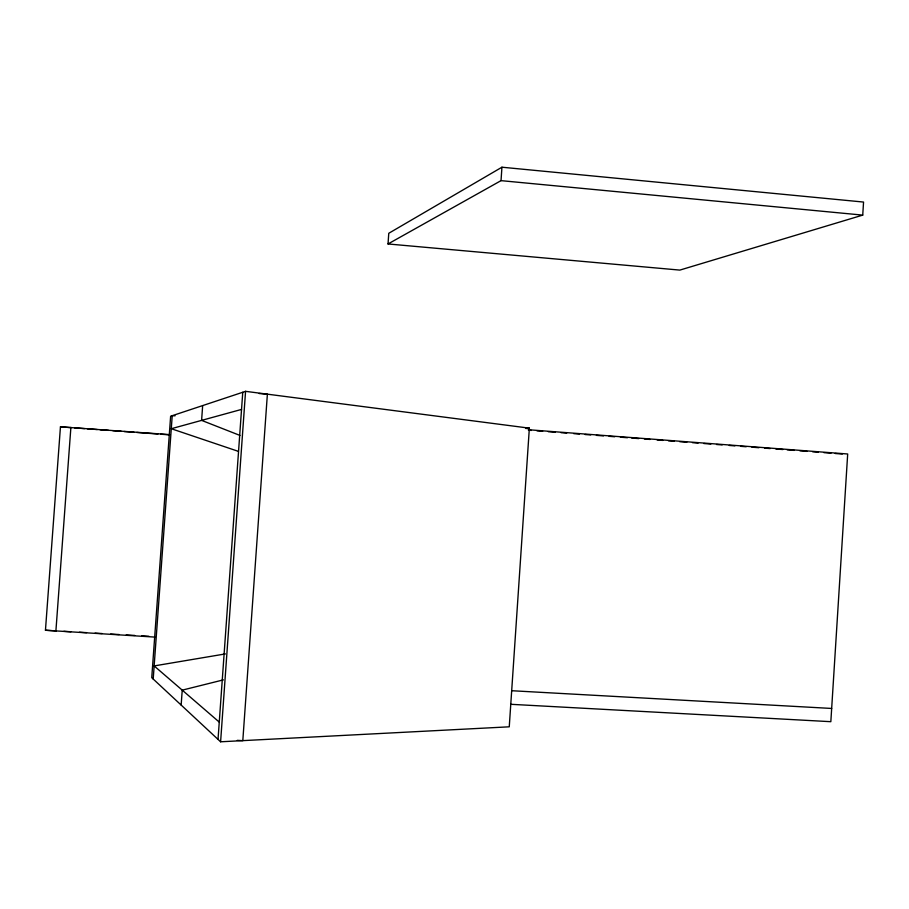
<?xml version="1.0" encoding="UTF-8"?>
<svg xmlns="http://www.w3.org/2000/svg" width="909" height="909" viewBox="0 0 909 909"><rect width="100%" height="100%" fill="white"/><g stroke="black" fill="none" stroke-linecap="round" stroke-linejoin="round"><path stroke-width="1.36" d="M862.732 215.115L863.55 202.059L501.938 167.211L388.768 233.283L388.029 243.964L679.83 270.098L862.732 215.115L501.029 180.641L388.029 243.964M501.029 180.641L501.938 167.211M529.356 428.162L509.256 726.814L220.603 741.789L151.746 677.682L170.631 416.22L245.566 391.336L529.356 428.162L525.845 428.537M218.024 739.392L242.76 392.268M220.603 741.789L245.566 391.336M153.201 679.034L172.221 415.697L175.062 415.811M202.662 405.584L201.605 420.378L239.942 435.422M181.152 705.066L182.232 690.147L223.432 679.864M154.78 637.084L45.45 630.255L60.449 426.844L169.892 434.638M55.869 631.346L70.891 427.355M241.544 409.414L171.278 428.718L238.306 451.341M225.398 653.912L154.155 665.922L219.251 722.087M237.294 740.358L242.805 740.642L267.382 394.165L259.179 393.529M511.824 690.726L831.667 708.452M510.915 704.305L830.837 721.689L847.688 453.989L528.163 429.718M45.45 630.255L55.369 630.835M63.869 631.323L70.959 631.744M79.458 632.232L86.548 632.641M95.047 633.141L102.126 633.55M110.637 634.039L119.136 634.539M126.226 634.948L134.725 635.436M141.804 635.846L148.894 636.266M60.449 426.844L70.459 427.582M74.686 427.889L84.56 428.616M87.389 428.821L97.263 429.548M100.081 429.764L108.546 430.377M112.784 430.696L121.249 431.309M124.067 431.525L133.953 432.252M136.77 432.457L157.939 434.013M160.757 434.218L169.222 434.843M528.538 430.218L531.367 430.434M537.014 430.866L542.673 431.286M548.32 431.718L555.388 432.252M561.046 432.684L566.693 433.116M573.761 433.65L579.419 434.082M585.066 434.513L590.725 434.945M596.384 435.366L603.44 435.911M609.098 436.331L614.757 436.763M620.404 437.195L627.471 437.729M631.71 438.047L638.777 438.592M644.436 439.024L650.083 439.445M657.15 439.99L662.809 440.411M668.456 440.842L674.114 441.274M679.762 441.706L686.829 442.24M692.488 442.672L698.135 443.092M703.793 443.524L710.861 444.058M716.508 444.49L722.166 444.921M729.234 445.455L734.881 445.887M740.54 446.319L746.198 446.751M751.845 447.171L758.913 447.717M764.571 448.137L770.218 448.569M775.877 449.001L782.944 449.535M787.183 449.853L794.25 450.398M799.897 450.819L806.965 451.364M812.623 451.784L818.27 452.216M823.929 452.648L830.996 453.182M835.235 453.511L842.336 454.046"/></g></svg>
